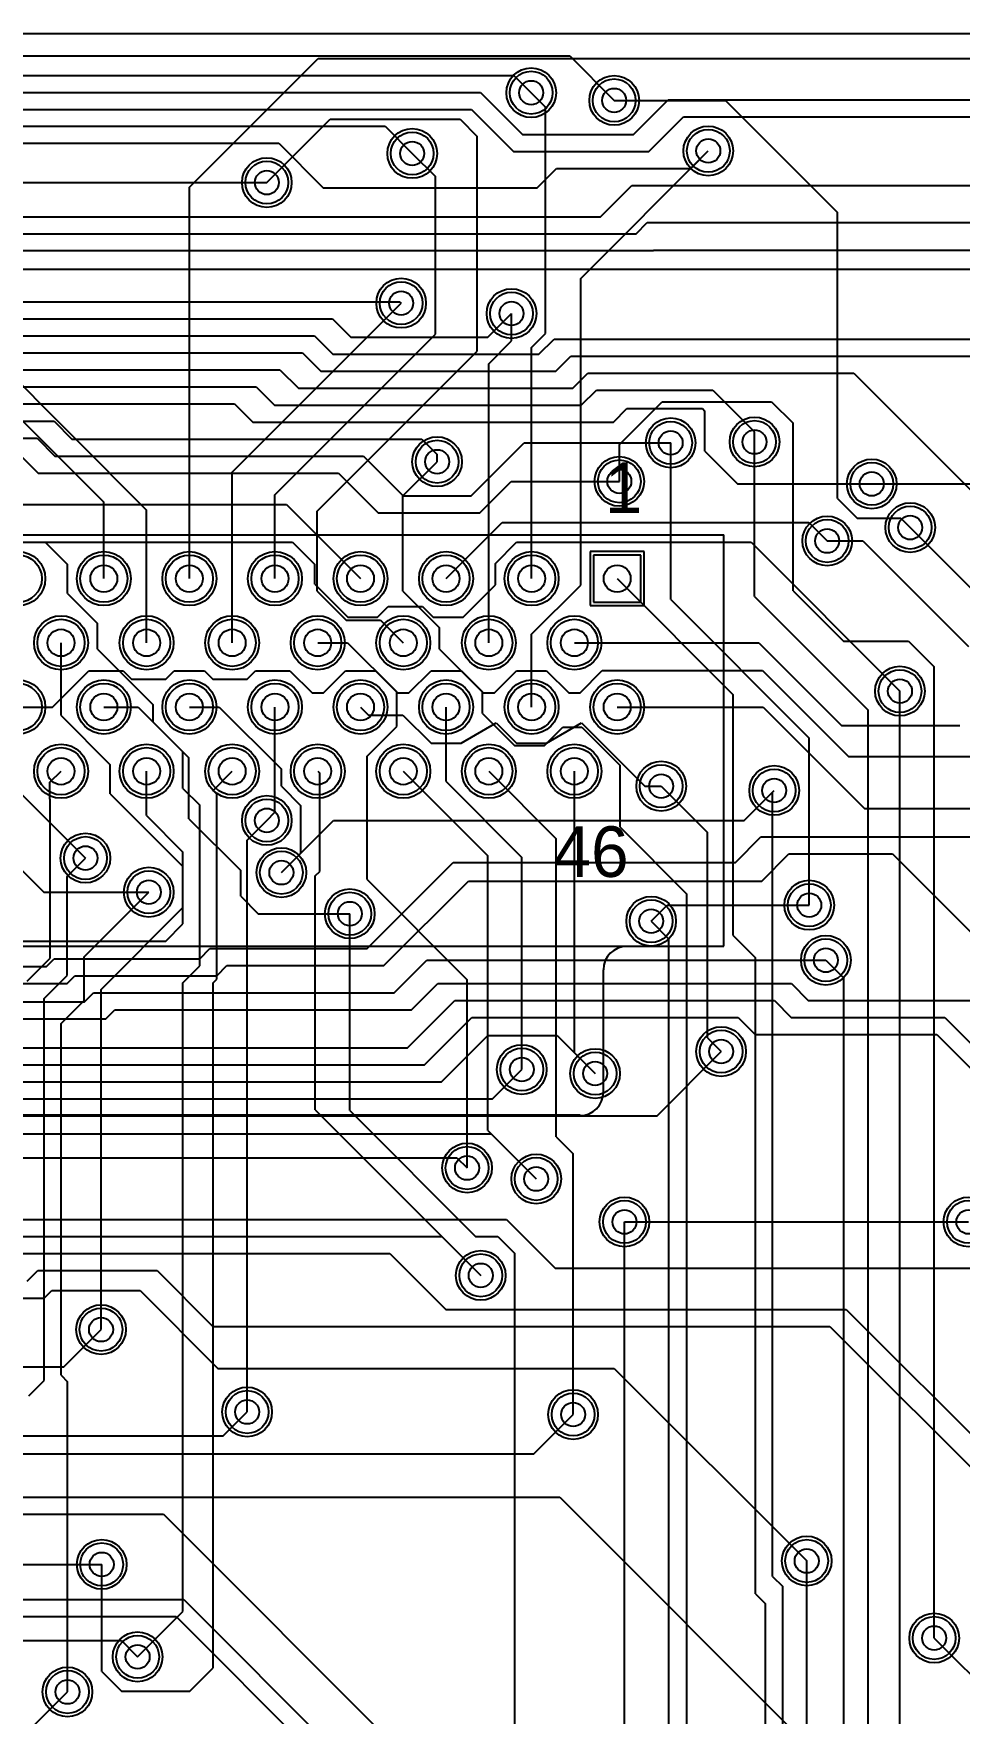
# Model space of a CAD drawing. Header units: millimetres. Extents: x 26 to 338, y 26 to 225.
# Drawn here: x 213.8 to 241.29, y 174.7 to 224.54 of the extents above; entities that cross this region are included whole.
import ezdxf

# ---------------------------------------------------------------- set-up
doc = ezdxf.new("R2010")
doc.units = ezdxf.units.MM
for name, color, linetype in [('BottomLayer', 5, 'Continuous'), ('BottomSolder', 6, 'Continuous'), ('MultiLayer', 9, 'Continuous'), ('PadHoleLayer', 156, 'Continuous'), ('TopLayer', 1, 'Continuous'), ('TopOverlay', 2, 'Continuous'), ('TopSolder', 216, 'Continuous'), ('ViaHoleLayer', 16, 'Continuous')]:
    doc.layers.add(name, color=color, linetype=linetype)

msp = doc.modelspace()

# ---------------------------------------------------------------- linework, layer by layer
at = {"layer": 'BottomLayer'}
for p, q in [((90.83, 223.876), (229.718, 223.876)), ((229.718, 223.876), (231.038, 222.555)), ((173.903, 223.297), (228.061, 223.297)), ((228.061, 223.297), (228.575, 222.783)), ((174.99, 222.793), (227.066, 222.793)), ((227.066, 222.793), (228.317, 221.543)), ((177.814, 222.289), (226.8, 222.289)), ((226.8, 222.289), (228.05, 221.039)), ((231.611, 221.543), (232.641, 222.572)), ((232.641, 222.572), (296.045, 222.572)), ((181.398, 221.785), (224.237, 221.785)), ((224.237, 221.785), (225.042, 220.98)), ((232.062, 221.039), (233.092, 222.068)), ((233.092, 222.068), (278.982, 222.068)), ((181.999, 221.281), (221.086, 221.281)), ((221.086, 221.281), (222.402, 219.964)), ((228.317, 221.543), (231.611, 221.543)), ((228.05, 221.039), (232.062, 221.039)), ((233.311, 220.535), (233.832, 221.056)), ((228.752, 219.964), (229.323, 220.535)), ((229.323, 220.535), (233.311, 220.535)), ((186.182, 220.116), (220.726, 220.116)), ((222.402, 219.964), (228.752, 219.964)), ((230.632, 219.104), (231.558, 220.031)), ((231.558, 220.031), (279.333, 220.031)), ((211.338, 219.104), (230.632, 219.104)), ((231.695, 218.6), (232.021, 218.927)), ((232.021, 218.927), (279.929, 218.927)), ((210.834, 218.6), (231.695, 218.6)), ((210.33, 218.096), (232.199, 218.096)), ((232.199, 218.096), (232.212, 218.11)), ((232.212, 218.11), (281.762, 218.11)), ((209.867, 217.552), (272.109, 217.552)), ((209.83, 216.58), (224.673, 216.58)), ((224.673, 216.58), (224.714, 216.54)), ((209.326, 216.076), (222.673, 216.076)), ((222.673, 216.076), (223.222, 215.528)), ((227.288, 215.528), (227.99, 216.23)), ((208.822, 215.572), (222.141, 215.572)), ((222.141, 215.572), (222.69, 215.024)), ((223.222, 215.528), (227.288, 215.528)), ((228.804, 215.024), (229.252, 215.472)), ((229.252, 215.472), (271.776, 215.472)), ((208.318, 215.068), (221.783, 215.068)), ((221.783, 215.068), (222.331, 214.52)), ((222.69, 215.024), (228.804, 215.024)), ((229.308, 214.52), (229.756, 214.968)), ((229.756, 214.968), (263.263, 214.968)), ((207.814, 214.564), (221.116, 214.564)), ((221.116, 214.564), (221.664, 214.016)), ((222.331, 214.52), (229.308, 214.52)), ((229.812, 214.016), (230.26, 214.464)), ((230.26, 214.464), (238.149, 214.464)), ((238.149, 214.464), (246.278, 206.334)), ((207.31, 214.06), (220.41, 214.06)), ((220.41, 214.06), (220.958, 213.512)), ((221.664, 214.016), (229.812, 214.016)), ((230.062, 213.512), (230.511, 213.96)), ((230.511, 213.96), (233.965, 213.96)), ((233.965, 213.96), (235.204, 212.721)), ((206.806, 213.556), (219.762, 213.556)), ((219.762, 213.556), (220.311, 213.008)), ((220.958, 213.512), (230.062, 213.512)), ((231.015, 213.008), (231.418, 213.411)), ((231.418, 213.411), (233.655, 213.411)), ((233.655, 213.411), (233.727, 213.339)), ((233.727, 212.145), (233.727, 213.339)), ((205.181, 213.033), (214.411, 213.033)), ((214.411, 213.033), (214.941, 212.504)), ((220.311, 213.008), (231.015, 213.008)), ((209.855, 212.529), (213.907, 212.529)), ((213.907, 212.529), (214.437, 211.999)), ((214.941, 212.504), (225.327, 212.504)), ((225.327, 212.504), (225.781, 212.05)), ((226.793, 210.824), (228.363, 212.395)), ((228.363, 212.395), (232.715, 212.395)), ((235.204, 212.42), (235.204, 212.721)), ((213.403, 212.025), (213.933, 211.495)), ((214.437, 211.999), (223.593, 211.999)), ((223.593, 211.999), (224.769, 210.824)), ((225.781, 211.836), (225.781, 212.05)), ((233.727, 212.145), (234.696, 211.176)), ((213.933, 211.495), (222.855, 211.495)), ((222.855, 211.495), (224.03, 210.32)), ((224.769, 210.824), (226.793, 210.824)), ((227.051, 210.32), (227.982, 211.252)), ((227.982, 211.252), (231.191, 211.252)), ((234.696, 211.176), (238.684, 211.176)), ((211.836, 210.566), (221.308, 210.566)), ((221.308, 210.566), (223.507, 208.367)), ((224.03, 210.32), (227.051, 210.32)), ((226.047, 208.367), (227.712, 210.033)), ((227.712, 210.033), (236.815, 210.033)), ((236.815, 210.033), (237.363, 209.484)), ((239.827, 209.88), (241.859, 207.848)), ((210.312, 209.448), (221.488, 209.448)), ((221.488, 209.448), (222.148, 208.788)), ((227.51, 208.813), (228.14, 209.444)), ((228.14, 209.444), (235.107, 209.444)), ((235.107, 209.444), (239.522, 205.029)), ((231.827, 209.067), (230.427, 209.067)), ((230.427, 209.067), (230.427, 207.667)), ((231.827, 207.667), (231.827, 209.067)), ((222.148, 208.202), (222.148, 208.788)), ((227.51, 208.178), (227.51, 208.813)), ((222.148, 208.202), (223.127, 207.224)), ((226.555, 207.224), (227.51, 208.178)), ((224.015, 207.224), (224.33, 207.539)), ((224.33, 207.539), (225.351, 207.539)), ((225.351, 207.539), (225.667, 207.224)), ((230.427, 207.667), (231.827, 207.667)), ((223.127, 207.224), (224.015, 207.224)), ((225.667, 207.224), (226.555, 207.224)), ((229.857, 206.462), (235.334, 206.462)), ((235.334, 206.462), (237.783, 204.013)), ((214.363, 204.557), (215.44, 205.634)), ((215.44, 205.634), (216.461, 205.634)), ((216.461, 205.634), (216.71, 205.385)), ((216.71, 205.385), (217.731, 205.385)), ((217.731, 205.385), (217.98, 205.634)), ((217.98, 205.634), (218.873, 205.634)), ((218.873, 205.634), (219.122, 205.385)), ((219.122, 205.385), (220.143, 205.385)), ((220.143, 205.385), (220.392, 205.634)), ((220.392, 205.634), (221.413, 205.634)), ((221.413, 205.634), (222.069, 204.978)), ((222.404, 204.978), (223.06, 205.634)), ((223.06, 205.634), (223.953, 205.634)), ((223.953, 205.634), (224.609, 204.978)), ((224.944, 204.978), (225.6, 205.634)), ((225.6, 205.634), (226.493, 205.634)), ((226.493, 205.634), (227.149, 204.978)), ((227.484, 204.978), (228.14, 205.634)), ((228.14, 205.634), (229.033, 205.634)), ((229.033, 205.634), (229.689, 204.978)), ((230.024, 204.978), (230.685, 205.638)), ((230.685, 205.638), (235.445, 205.638)), ((235.445, 205.638), (237.993, 203.09)), ((222.069, 204.978), (222.404, 204.978)), ((224.609, 204.978), (224.944, 204.978)), ((227.149, 204.978), (227.484, 204.978)), ((229.689, 204.978), (230.024, 204.978)), ((213.347, 204.557), (214.363, 204.557)), ((215.887, 204.557), (216.903, 204.557)), ((216.903, 204.557), (218.415, 203.046)), ((220.967, 201.434), (220.967, 204.557)), ((223.507, 204.557), (223.746, 204.318)), ((231.127, 204.557), (235.465, 204.557)), ((235.465, 204.557), (238.473, 201.549)), ((223.746, 204.318), (224.763, 204.318)), ((224.763, 204.318), (225.6, 203.48)), ((226.493, 203.48), (227.531, 204.089)), ((227.531, 204.089), (228.14, 203.48)), ((229.033, 203.48), (230.071, 204.089)), ((230.071, 204.089), (231.951, 202.209)), ((237.783, 204.013), (241.3, 204.013)), ((225.6, 203.48), (226.493, 203.48)), ((228.14, 203.48), (229.033, 203.48)), ((218.415, 201.244), (218.415, 203.046)), ((237.993, 203.09), (272.093, 203.09)), ((217.157, 201.334), (217.157, 202.652)), ((213.154, 202.263), (215.341, 200.076)), ((231.951, 202.209), (232.435, 202.209)), ((234.899, 201.193), (235.788, 202.082)), ((220.726, 201.193), (220.967, 201.434)), ((238.473, 201.549), (251.308, 201.549)), ((217.157, 201.334), (218.237, 200.254)), ((218.415, 201.244), (219.953, 199.705)), ((221.158, 199.644), (222.707, 201.193)), ((222.707, 201.193), (234.899, 201.193)), ((234.638, 199.949), (235.392, 200.703)), ((235.392, 200.703), (246.693, 200.703)), ((218.237, 198.12), (218.237, 200.254)), ((223.7, 197.388), (226.261, 199.949)), ((226.261, 199.949), (234.638, 199.949)), ((235.419, 199.394), (236.224, 200.199)), ((236.224, 200.199), (239.297, 200.199)), ((239.297, 200.199), (245.262, 194.234)), ((213.476, 199.698), (214.11, 199.064)), ((219.953, 198.943), (219.953, 199.705)), ((224.204, 196.884), (226.714, 199.394)), ((226.714, 199.394), (235.419, 199.394)), ((214.11, 199.064), (217.221, 199.064)), ((219.953, 198.943), (220.472, 198.425)), ((220.472, 198.425), (223.19, 198.425)), ((232.136, 198.202), (232.613, 198.679)), ((232.613, 198.679), (236.83, 198.679)), ((217.729, 197.612), (218.237, 198.12)), ((213.487, 197.612), (217.729, 197.612)), ((218.737, 197.087), (219.038, 197.388)), ((219.038, 197.388), (223.7, 197.388)), ((206.324, 196.858), (214.185, 196.858)), ((214.185, 196.858), (214.413, 197.087)), ((214.413, 197.087), (218.737, 197.087)), ((219.241, 196.582), (219.542, 196.884)), ((219.542, 196.884), (224.204, 196.884)), ((224.511, 196.078), (225.476, 197.044)), ((225.476, 197.044), (237.322, 197.044)), ((214.796, 196.354), (215.025, 196.582)), ((215.025, 196.582), (219.241, 196.582)), ((225.019, 195.574), (225.8, 196.356)), ((225.8, 196.356), (236.298, 196.356)), ((236.298, 196.356), (236.8, 195.854)), ((201.681, 196.354), (214.796, 196.354)), ((215.313, 195.807), (215.584, 196.078)), ((215.584, 196.078), (224.511, 196.078)), ((201.22, 195.807), (215.313, 195.807)), ((215.943, 195.303), (216.214, 195.574)), ((216.214, 195.574), (225.019, 195.574)), ((224.901, 194.448), (226.304, 195.851)), ((226.304, 195.851), (235.794, 195.851)), ((235.794, 195.851), (236.296, 195.35)), ((236.8, 195.854), (241.661, 195.854)), ((200.716, 195.303), (215.943, 195.303)), ((225.405, 193.944), (226.808, 195.347)), ((226.808, 195.347), (234.72, 195.347)), ((234.72, 195.347), (235.221, 194.846)), ((236.296, 195.35), (240.856, 195.35)), ((240.856, 195.35), (247.61, 188.595)), ((200.563, 194.448), (224.901, 194.448)), ((225.909, 193.44), (227.283, 194.814)), ((227.283, 194.814), (229.341, 194.814)), ((229.341, 194.814), (230.471, 193.684)), ((235.221, 194.846), (240.612, 194.846)), ((240.612, 194.846), (284.709, 150.749)), ((199.961, 193.944), (225.405, 193.944)), ((232.31, 192.432), (234.213, 194.335)), ((199.56, 193.44), (225.909, 193.44)), ((227.429, 192.936), (228.295, 193.802)), ((199.056, 192.936), (227.429, 192.936)), ((198.437, 192.432), (232.31, 192.432)), ((198.083, 191.893), (227.387, 191.893)), ((227.387, 191.893), (228.724, 190.556)), ((197.782, 191.186), (226.365, 191.186)), ((226.365, 191.186), (226.67, 190.881)), ((212.098, 189.352), (227.843, 189.352)), ((227.843, 189.352), (229.286, 187.909)), ((231.343, 189.281), (241.554, 189.281)), ((212.602, 188.848), (225.923, 188.848)), ((225.923, 188.848), (227.076, 187.696)), ((213.172, 188.344), (224.38, 188.344)), ((224.38, 188.344), (226.041, 186.684)), ((229.286, 187.909), (245.948, 187.909)), ((213.61, 187.52), (213.93, 187.84)), ((213.93, 187.84), (217.467, 187.84)), ((217.467, 187.84), (219.127, 186.18)), ((210.997, 187.016), (214.114, 187.016)), ((214.114, 187.016), (214.343, 187.245)), ((214.343, 187.245), (216.963, 187.245)), ((216.963, 187.245), (219.27, 184.937)), ((226.041, 186.684), (237.928, 186.684)), ((237.928, 186.684), (243.281, 181.331)), ((214.702, 184.984), (215.804, 186.086)), ((219.127, 186.18), (237.442, 186.18)), ((237.442, 186.18), (268.759, 154.863)), ((211.434, 184.984), (214.702, 184.984)), ((219.27, 184.937), (231.038, 184.937)), ((231.038, 184.937), (236.753, 179.222)), ((219.431, 182.931), (220.142, 183.642)), ((228.656, 182.403), (229.819, 183.566)), ((165.735, 182.931), (219.431, 182.931)), ((178.521, 182.403), (228.656, 182.403)), ((212.845, 181.116), (229.425, 181.116)), ((229.425, 181.116), (275.107, 135.433)), ((213.349, 180.611), (217.661, 180.611)), ((217.661, 180.611), (273.355, 124.917)), ((209.804, 179.121), (215.824, 179.121)), ((189.205, 178.079), (218.262, 178.079)), ((218.262, 178.079), (237.058, 159.283)), ((186.283, 177.572), (218.031, 177.572)), ((218.031, 177.572), (236.042, 159.561)), ((240.538, 176.936), (264.236, 153.238)), ((196.723, 176.86), (216.408, 176.86)), ((216.408, 176.86), (216.891, 176.378)), ((213.462, 173.99), (214.808, 175.336))]:
    msp.add_line(p, q, dxfattribs=at)
for centre, radius in [((228.575, 222.783), 0.635), ((231.038, 222.555), 0.635), ((225.042, 220.98), 0.635), ((233.832, 221.056), 0.635), ((220.726, 220.116), 0.635), ((224.714, 216.54), 0.635), ((227.99, 216.23), 0.635), ((232.715, 212.395), 0.635), ((235.204, 212.42), 0.635), ((225.781, 211.836), 0.635), ((231.191, 211.252), 0.635), ((238.684, 211.176), 0.635), ((239.827, 209.88), 0.635), ((237.363, 209.484), 0.635), ((213.347, 208.367), 0.7), ((215.887, 208.367), 0.7), ((218.427, 208.367), 0.7), ((220.967, 208.367), 0.7), ((223.507, 208.367), 0.7), ((226.047, 208.367), 0.7), ((228.587, 208.367), 0.7), ((214.617, 206.462), 0.7), ((217.157, 206.462), 0.7), ((219.697, 206.462), 0.7), ((222.237, 206.462), 0.7), ((224.777, 206.462), 0.7), ((227.317, 206.462), 0.7), ((229.857, 206.462), 0.7), ((239.522, 205.029), 0.635), ((213.347, 204.557), 0.7), ((215.887, 204.557), 0.7), ((218.427, 204.557), 0.7), ((220.967, 204.557), 0.7), ((223.507, 204.557), 0.7), ((226.047, 204.557), 0.7), ((228.587, 204.557), 0.7), ((231.127, 204.557), 0.7), ((214.617, 202.652), 0.7), ((217.157, 202.652), 0.7), ((219.697, 202.652), 0.7), ((222.237, 202.652), 0.7), ((224.777, 202.652), 0.7), ((227.317, 202.652), 0.7), ((229.857, 202.652), 0.7), ((232.435, 202.209), 0.635), ((235.788, 202.082), 0.635), ((220.726, 201.193), 0.635), ((215.341, 200.076), 0.635), ((221.158, 199.644), 0.635), ((217.221, 199.064), 0.635), ((223.19, 198.425), 0.635), ((236.83, 198.679), 0.635), ((232.136, 198.202), 0.635), ((237.322, 197.044), 0.635), ((234.213, 194.335), 0.635), ((228.295, 193.802), 0.635), ((230.471, 193.684), 0.635), ((226.67, 190.881), 0.635), ((228.724, 190.556), 0.635), ((231.343, 189.281), 0.635), ((241.554, 189.281), 0.635), ((227.076, 187.696), 0.635), ((215.804, 186.086), 0.635), ((220.142, 183.642), 0.635), ((229.819, 183.566), 0.635), ((215.824, 179.121), 0.635), ((236.753, 179.222), 0.635), ((240.538, 176.936), 0.635), ((216.891, 176.378), 0.635), ((214.808, 175.336), 0.635)]:
    msp.add_circle(centre, radius, dxfattribs=at)
at = {"layer": 'BottomSolder'}
for p, q in [((231.928, 209.169), (230.325, 209.169)), ((230.325, 209.169), (230.325, 207.565)), ((231.928, 207.565), (231.928, 209.169)), ((230.325, 207.565), (231.928, 207.565))]:
    msp.add_line(p, q, dxfattribs=at)
for centre, radius in [((228.575, 222.783), 0.737), ((231.038, 222.555), 0.737), ((233.832, 221.056), 0.737), ((225.042, 220.98), 0.737), ((220.726, 220.116), 0.737), ((224.714, 216.54), 0.737), ((227.99, 216.23), 0.737), ((232.715, 212.395), 0.737), ((235.204, 212.42), 0.737), ((225.781, 211.836), 0.737), ((231.191, 211.252), 0.737), ((238.684, 211.176), 0.737), ((239.827, 209.88), 0.737), ((237.363, 209.484), 0.737), ((213.347, 208.367), 0.802), ((215.887, 208.367), 0.802), ((218.427, 208.367), 0.802), ((220.967, 208.367), 0.802), ((223.507, 208.367), 0.802), ((226.047, 208.367), 0.802), ((228.587, 208.367), 0.802), ((214.617, 206.462), 0.802), ((217.157, 206.462), 0.802), ((219.697, 206.462), 0.802), ((222.237, 206.462), 0.802), ((224.777, 206.462), 0.802), ((227.317, 206.462), 0.802), ((229.857, 206.462), 0.802), ((213.347, 204.557), 0.802), ((215.887, 204.557), 0.802), ((218.427, 204.557), 0.802), ((220.967, 204.557), 0.802), ((223.507, 204.557), 0.802), ((226.047, 204.557), 0.802), ((228.587, 204.557), 0.802), ((231.127, 204.557), 0.802), ((239.522, 205.029), 0.737), ((214.617, 202.652), 0.802), ((217.157, 202.652), 0.802), ((219.697, 202.652), 0.802), ((222.237, 202.652), 0.802), ((224.777, 202.652), 0.802), ((227.317, 202.652), 0.802), ((229.857, 202.652), 0.802), ((232.435, 202.209), 0.737), ((235.788, 202.082), 0.737), ((220.726, 201.193), 0.737), ((215.341, 200.076), 0.737), ((221.158, 199.644), 0.737), ((217.221, 199.064), 0.737), ((236.83, 198.679), 0.737), ((223.19, 198.425), 0.737), ((232.136, 198.202), 0.737), ((237.322, 197.044), 0.737), ((234.213, 194.335), 0.737), ((228.295, 193.802), 0.737), ((230.471, 193.684), 0.737), ((226.67, 190.881), 0.737), ((228.724, 190.556), 0.737), ((231.343, 189.281), 0.737), ((241.554, 189.281), 0.737), ((227.076, 187.696), 0.737), ((215.804, 186.086), 0.737), ((220.142, 183.642), 0.737), ((229.819, 183.566), 0.737), ((236.753, 179.222), 0.737), ((215.824, 179.121), 0.737), ((240.538, 176.936), 0.737), ((216.891, 176.378), 0.737), ((214.808, 175.336), 0.737)]:
    msp.add_circle(centre, radius, dxfattribs=at)
at = {"layer": 'MultiLayer'}
for p, q in [((231.827, 209.067), (230.427, 209.067)), ((230.427, 209.067), (230.427, 207.667)), ((231.827, 207.667), (231.827, 209.067)), ((230.427, 207.667), (231.827, 207.667))]:
    msp.add_line(p, q, dxfattribs=at)
for centre, radius in [((228.575, 222.783), 0.635), ((231.038, 222.555), 0.635), ((225.042, 220.98), 0.635), ((233.832, 221.056), 0.635), ((220.726, 220.116), 0.635), ((224.714, 216.54), 0.635), ((227.99, 216.23), 0.635), ((232.715, 212.395), 0.635), ((235.204, 212.42), 0.635), ((225.781, 211.836), 0.635), ((231.191, 211.252), 0.635), ((238.684, 211.176), 0.635), ((239.827, 209.88), 0.635), ((237.363, 209.484), 0.635), ((213.347, 208.367), 0.7), ((215.887, 208.367), 0.7), ((218.427, 208.367), 0.7), ((220.967, 208.367), 0.7), ((223.507, 208.367), 0.7), ((226.047, 208.367), 0.7), ((228.587, 208.367), 0.7), ((214.617, 206.462), 0.7), ((217.157, 206.462), 0.7), ((219.697, 206.462), 0.7), ((222.237, 206.462), 0.7), ((224.777, 206.462), 0.7), ((227.317, 206.462), 0.7), ((229.857, 206.462), 0.7), ((239.522, 205.029), 0.635), ((213.347, 204.557), 0.7), ((215.887, 204.557), 0.7), ((218.427, 204.557), 0.7), ((220.967, 204.557), 0.7), ((223.507, 204.557), 0.7), ((226.047, 204.557), 0.7), ((228.587, 204.557), 0.7), ((231.127, 204.557), 0.7), ((214.617, 202.652), 0.7), ((217.157, 202.652), 0.7), ((219.697, 202.652), 0.7), ((222.237, 202.652), 0.7), ((224.777, 202.652), 0.7), ((227.317, 202.652), 0.7), ((229.857, 202.652), 0.7), ((232.435, 202.209), 0.635), ((235.788, 202.082), 0.635), ((220.726, 201.193), 0.635), ((215.341, 200.076), 0.635), ((221.158, 199.644), 0.635), ((217.221, 199.064), 0.635), ((223.19, 198.425), 0.635), ((236.83, 198.679), 0.635), ((232.136, 198.202), 0.635), ((237.322, 197.044), 0.635), ((234.213, 194.335), 0.635), ((228.295, 193.802), 0.635), ((230.471, 193.684), 0.635), ((226.67, 190.881), 0.635), ((228.724, 190.556), 0.635), ((231.343, 189.281), 0.635), ((241.554, 189.281), 0.635), ((227.076, 187.696), 0.635), ((215.804, 186.086), 0.635), ((220.142, 183.642), 0.635), ((229.819, 183.566), 0.635), ((215.824, 179.121), 0.635), ((236.753, 179.222), 0.635), ((240.538, 176.936), 0.635), ((216.891, 176.378), 0.635), ((214.808, 175.336), 0.635)]:
    msp.add_circle(centre, radius, dxfattribs=at)
at = {"layer": 'PadHoleLayer'}
for centre in [(215.887, 208.367), (218.427, 208.367), (220.967, 208.367), (223.507, 208.367), (226.047, 208.367), (228.587, 208.367), (231.127, 208.367), (214.617, 206.462), (217.157, 206.462), (219.697, 206.462), (222.237, 206.462), (224.777, 206.462), (227.317, 206.462), (229.857, 206.462), (215.887, 204.557), (218.427, 204.557), (220.967, 204.557), (223.507, 204.557), (226.047, 204.557), (228.587, 204.557), (231.127, 204.557), (214.617, 202.652), (217.157, 202.652), (219.697, 202.652), (222.237, 202.652), (224.777, 202.652), (227.317, 202.652), (229.857, 202.652)]:
    msp.add_circle(centre, 0.4, dxfattribs=at)
at = {"layer": 'TopLayer'}
for p, q in [((25.654, 224.536), (338.328, 224.536)), ((218.427, 219.976), (222.25, 223.799)), ((222.25, 223.799), (277.012, 223.799)), ((203.81, 223.749), (217.157, 210.402)), ((203.276, 223.241), (215.887, 210.63)), ((228.575, 222.783), (229.002, 222.356)), ((229.002, 215.636), (229.002, 222.356)), ((231.038, 222.555), (234.34, 222.555)), ((234.34, 222.555), (237.668, 219.227)), ((220.726, 220.116), (222.606, 221.996)), ((222.606, 221.996), (226.466, 221.996)), ((226.466, 221.996), (226.974, 221.488)), ((226.974, 215.113), (226.974, 221.488)), ((225.042, 220.98), (225.73, 220.292)), ((230.048, 217.272), (233.832, 221.056)), ((225.73, 215.617), (225.73, 220.292)), ((218.427, 208.367), (218.427, 219.976)), ((237.668, 210.748), (237.668, 219.227)), ((230.048, 208.176), (230.048, 217.272)), ((219.697, 211.523), (224.714, 216.54)), ((227.99, 215.416), (227.99, 216.23)), ((220.967, 210.853), (225.73, 215.617)), ((227.317, 214.742), (227.99, 215.416)), ((228.587, 215.22), (229.002, 215.636)), ((222.225, 210.363), (226.974, 215.113)), ((228.587, 208.367), (228.587, 215.22)), ((227.317, 206.462), (227.317, 214.742)), ((231.191, 212.344), (232.461, 213.614)), ((232.461, 213.614), (235.712, 213.614)), ((235.712, 213.614), (236.351, 212.975)), ((236.351, 208.005), (236.351, 212.975)), ((231.191, 211.252), (231.191, 212.344)), ((232.715, 207.747), (232.715, 212.395)), ((235.204, 207.831), (235.204, 212.42)), ((224.765, 210.82), (225.781, 211.836)), ((219.697, 206.462), (219.697, 211.523)), ((220.967, 208.367), (220.967, 210.853)), ((224.765, 207.997), (224.765, 210.82)), ((238.684, 211.176), (244.678, 211.176)), ((215.887, 208.367), (215.887, 210.63)), ((217.157, 206.462), (217.157, 210.402)), ((222.225, 207.997), (222.225, 210.363)), ((237.668, 210.748), (238.252, 210.164)), ((238.252, 210.164), (239.543, 210.164)), ((239.543, 210.164), (239.827, 209.88)), ((212.737, 209.448), (214.147, 209.448)), ((214.147, 209.448), (214.808, 208.788)), ((237.363, 209.484), (238.419, 209.484)), ((238.419, 209.484), (241.554, 206.35)), ((231.827, 209.067), (230.427, 209.067)), ((230.427, 209.067), (230.427, 207.667)), ((231.827, 207.667), (231.827, 209.067)), ((214.808, 207.923), (214.808, 208.788)), ((231.127, 208.367), (234.573, 204.921)), ((214.808, 207.923), (215.697, 207.034)), ((222.225, 207.997), (223.085, 207.137)), ((224.765, 207.997), (225.854, 206.908)), ((228.587, 206.715), (230.048, 208.176)), ((235.204, 207.831), (238.574, 204.46)), ((236.351, 208.005), (237.848, 206.508)), ((230.427, 207.667), (231.827, 207.667)), ((232.715, 207.747), (236.83, 203.632)), ((215.697, 206.27), (215.697, 207.034)), ((223.085, 207.137), (224.102, 207.137)), ((224.102, 207.137), (224.777, 206.462)), ((225.854, 206.273), (225.854, 206.908)), ((214.617, 204.304), (214.617, 206.462)), ((222.237, 206.462), (223.125, 206.462)), ((223.125, 206.462), (224.584, 205.003)), ((228.587, 204.557), (228.587, 206.715)), ((237.848, 206.508), (239.776, 206.508)), ((239.776, 206.508), (240.538, 205.746)), ((215.697, 206.27), (217.35, 204.617)), ((225.854, 206.273), (227.124, 205.003)), ((240.538, 176.936), (240.538, 205.746)), ((224.584, 203.982), (224.584, 205.003)), ((227.124, 204.368), (227.124, 205.003)), ((234.573, 197.776), (234.573, 204.921)), ((239.522, 158.775), (239.522, 205.029)), ((217.35, 204.111), (217.35, 204.617)), ((218.427, 204.557), (219.315, 204.557)), ((219.315, 204.557), (221.16, 202.712)), ((226.047, 202.343), (226.047, 204.557)), ((227.124, 204.368), (228.078, 203.414)), ((238.574, 155.237), (238.574, 204.46)), ((214.617, 204.304), (216.078, 202.843)), ((217.35, 204.111), (218.237, 203.224)), ((223.7, 203.098), (224.584, 203.982)), ((228.966, 203.414), (229.515, 203.962)), ((229.515, 203.962), (230.073, 203.962)), ((230.073, 203.962), (231.214, 202.821)), ((228.078, 203.414), (228.966, 203.414)), ((236.83, 198.679), (236.83, 203.632)), ((216.078, 201.981), (216.078, 202.843)), ((218.237, 202.143), (218.237, 203.224)), ((223.7, 199.437), (223.7, 203.098)), ((214.288, 202.323), (214.617, 202.652)), ((219.13, 202.085), (219.697, 202.652)), ((221.16, 202.206), (221.16, 202.712)), ((222.237, 202.652), (222.295, 202.594)), ((222.295, 199.677), (222.295, 202.594)), ((224.777, 202.652), (227.283, 200.145)), ((226.047, 202.343), (228.295, 200.095)), ((227.317, 202.652), (229.319, 200.649)), ((229.857, 194.298), (229.857, 202.652)), ((231.214, 200.988), (231.214, 202.821)), ((214.288, 201.819), (214.288, 202.323)), ((216.078, 201.981), (218.233, 199.826)), ((218.237, 202.143), (218.737, 201.643)), ((219.13, 202.085), (219.241, 201.974)), ((219.241, 196.483), (219.241, 201.974)), ((221.16, 202.206), (221.738, 201.627)), ((232.435, 202.209), (233.807, 200.838)), ((235.739, 202.033), (235.788, 202.082)), ((235.739, 178.765), (235.739, 202.033)), ((214.288, 201.819), (214.292, 201.815)), ((214.288, 201.819), (214.288, 201.819)), ((214.292, 197.104), (214.292, 201.815)), ((218.737, 196.876), (218.737, 201.643)), ((221.738, 200.224), (221.738, 201.627)), ((220.142, 200.609), (220.726, 201.193)), ((231.214, 200.988), (233.197, 199.005)), ((220.142, 183.642), (220.142, 200.609)), ((229.319, 191.803), (229.319, 200.649)), ((233.807, 194.742), (233.807, 200.838)), ((214.796, 199.531), (215.341, 200.076)), ((221.158, 199.644), (221.738, 200.224)), ((227.283, 191.996), (227.283, 200.145)), ((228.295, 193.802), (228.295, 200.095)), ((214.796, 196.592), (214.796, 199.531)), ((218.233, 198.607), (218.233, 199.826)), ((222.166, 199.549), (222.295, 199.677)), ((222.166, 192.606), (222.166, 199.549)), ((223.7, 199.437), (226.67, 196.467)), ((215.3, 197.143), (217.221, 199.064)), ((233.197, 159.436), (233.197, 199.005)), ((215.804, 196.178), (218.233, 198.607)), ((223.19, 192.583), (223.19, 198.425)), ((232.136, 198.202), (232.664, 197.674)), ((232.664, 155.178), (232.664, 197.674)), ((234.573, 197.776), (235.235, 197.115)), ((213.61, 196.422), (214.292, 197.104)), ((215.3, 195.85), (215.3, 197.143)), ((218.237, 196.376), (218.737, 196.876)), ((235.235, 178.249), (235.235, 197.115)), ((237.322, 197.044), (237.856, 196.509)), ((214.114, 195.91), (214.796, 196.592)), ((218.237, 177.724), (218.237, 196.376)), ((219.13, 196.372), (219.241, 196.483)), ((219.13, 176.051), (219.13, 196.372)), ((226.67, 190.881), (226.67, 196.467)), ((237.856, 154.456), (237.856, 196.509)), ((214.114, 184.574), (214.114, 195.91)), ((215.804, 186.086), (215.804, 196.178)), ((214.618, 195.168), (215.3, 195.85)), ((214.618, 184.73), (214.618, 195.168)), ((233.807, 194.742), (234.213, 194.335)), ((229.857, 194.298), (230.471, 193.684)), ((222.166, 192.606), (227.076, 187.696)), ((223.19, 192.583), (226.924, 188.849)), ((227.283, 191.996), (228.724, 190.556)), ((229.319, 191.803), (229.819, 191.303)), ((229.819, 183.566), (229.819, 191.303)), ((231.343, 173.558), (231.343, 189.281)), ((226.924, 188.849), (227.584, 188.849)), ((227.584, 188.849), (228.092, 188.341)), ((228.092, 171.831), (228.092, 188.341)), ((213.665, 184.125), (214.114, 184.574)), ((214.618, 184.73), (214.808, 184.541)), ((214.808, 175.336), (214.808, 184.541)), ((215.824, 175.946), (215.824, 179.121)), ((236.753, 154.043), (236.753, 179.222)), ((235.739, 178.765), (236.042, 178.462)), ((236.042, 140.487), (236.042, 178.462)), ((235.235, 178.249), (235.534, 177.949)), ((235.534, 151.146), (235.534, 177.949)), ((216.891, 176.378), (218.237, 177.724)), ((215.824, 175.946), (216.408, 175.362)), ((218.44, 175.362), (219.13, 176.051)), ((216.408, 175.362), (218.44, 175.362))]:
    msp.add_line(p, q, dxfattribs=at)
for centre, radius in [((228.575, 222.783), 0.635), ((231.038, 222.555), 0.635), ((225.042, 220.98), 0.635), ((233.832, 221.056), 0.635), ((220.726, 220.116), 0.635), ((224.714, 216.54), 0.635), ((227.99, 216.23), 0.635), ((232.715, 212.395), 0.635), ((235.204, 212.42), 0.635), ((225.781, 211.836), 0.635), ((231.191, 211.252), 0.635), ((238.684, 211.176), 0.635), ((239.827, 209.88), 0.635), ((237.363, 209.484), 0.635), ((213.347, 208.367), 0.7), ((215.887, 208.367), 0.7), ((218.427, 208.367), 0.7), ((220.967, 208.367), 0.7), ((223.507, 208.367), 0.7), ((226.047, 208.367), 0.7), ((228.587, 208.367), 0.7), ((214.617, 206.462), 0.7), ((217.157, 206.462), 0.7), ((219.697, 206.462), 0.7), ((222.237, 206.462), 0.7), ((224.777, 206.462), 0.7), ((227.317, 206.462), 0.7), ((229.857, 206.462), 0.7), ((239.522, 205.029), 0.635), ((213.347, 204.557), 0.7), ((215.887, 204.557), 0.7), ((218.427, 204.557), 0.7), ((220.967, 204.557), 0.7), ((223.507, 204.557), 0.7), ((226.047, 204.557), 0.7), ((228.587, 204.557), 0.7), ((231.127, 204.557), 0.7), ((214.617, 202.652), 0.7), ((217.157, 202.652), 0.7), ((219.697, 202.652), 0.7), ((222.237, 202.652), 0.7), ((224.777, 202.652), 0.7), ((227.317, 202.652), 0.7), ((229.857, 202.652), 0.7), ((232.435, 202.209), 0.635), ((235.788, 202.082), 0.635), ((220.726, 201.193), 0.635), ((215.341, 200.076), 0.635), ((221.158, 199.644), 0.635), ((217.221, 199.064), 0.635), ((223.19, 198.425), 0.635), ((236.83, 198.679), 0.635), ((232.136, 198.202), 0.635), ((237.322, 197.044), 0.635), ((234.213, 194.335), 0.635), ((228.295, 193.802), 0.635), ((230.471, 193.684), 0.635), ((226.67, 190.881), 0.635), ((228.724, 190.556), 0.635), ((231.343, 189.281), 0.635), ((241.554, 189.281), 0.635), ((227.076, 187.696), 0.635), ((215.804, 186.086), 0.635), ((220.142, 183.642), 0.635), ((229.819, 183.566), 0.635), ((215.824, 179.121), 0.635), ((236.753, 179.222), 0.635), ((240.538, 176.936), 0.635), ((216.891, 176.378), 0.635), ((214.808, 175.336), 0.635)]:
    msp.add_circle(centre, radius, dxfattribs=at)
at = {"layer": 'TopOverlay'}
for p, q in [((163.29, 209.662), (234.29, 209.662)), ((234.29, 197.462), (234.29, 209.662)), ((163.29, 197.462), (234.29, 197.462)), ((230.72, 193.132), (230.72, 196.762)), ((167.555, 192.462), (230.025, 192.462))]:
    msp.add_line(p, q, dxfattribs=at)
for centre, start, end in [((231.415, 196.762), 90, 180), ((230.025, 193.132), 270, 0)]:
    msp.add_arc(centre, 0.695, start, end, dxfattribs=at)
at = {"layer": 'TopSolder'}
for p, q in [((231.928, 209.169), (230.325, 209.169)), ((230.325, 209.169), (230.325, 207.565)), ((231.928, 207.565), (231.928, 209.169)), ((230.325, 207.565), (231.928, 207.565))]:
    msp.add_line(p, q, dxfattribs=at)
for centre, radius in [((228.575, 222.783), 0.737), ((231.038, 222.555), 0.737), ((233.832, 221.056), 0.737), ((225.042, 220.98), 0.737), ((220.726, 220.116), 0.737), ((224.714, 216.54), 0.737), ((227.99, 216.23), 0.737), ((232.715, 212.395), 0.737), ((235.204, 212.42), 0.737), ((225.781, 211.836), 0.737), ((231.191, 211.252), 0.737), ((238.684, 211.176), 0.737), ((239.827, 209.88), 0.737), ((237.363, 209.484), 0.737), ((213.347, 208.367), 0.802), ((215.887, 208.367), 0.802), ((218.427, 208.367), 0.802), ((220.967, 208.367), 0.802), ((223.507, 208.367), 0.802), ((226.047, 208.367), 0.802), ((228.587, 208.367), 0.802), ((214.617, 206.462), 0.802), ((217.157, 206.462), 0.802), ((219.697, 206.462), 0.802), ((222.237, 206.462), 0.802), ((224.777, 206.462), 0.802), ((227.317, 206.462), 0.802), ((229.857, 206.462), 0.802), ((213.347, 204.557), 0.802), ((215.887, 204.557), 0.802), ((218.427, 204.557), 0.802), ((220.967, 204.557), 0.802), ((223.507, 204.557), 0.802), ((226.047, 204.557), 0.802), ((228.587, 204.557), 0.802), ((231.127, 204.557), 0.802), ((239.522, 205.029), 0.737), ((214.617, 202.652), 0.802), ((217.157, 202.652), 0.802), ((219.697, 202.652), 0.802), ((222.237, 202.652), 0.802), ((224.777, 202.652), 0.802), ((227.317, 202.652), 0.802), ((229.857, 202.652), 0.802), ((232.435, 202.209), 0.737), ((235.788, 202.082), 0.737), ((220.726, 201.193), 0.737), ((215.341, 200.076), 0.737), ((221.158, 199.644), 0.737), ((217.221, 199.064), 0.737), ((236.83, 198.679), 0.737), ((223.19, 198.425), 0.737), ((232.136, 198.202), 0.737), ((237.322, 197.044), 0.737), ((234.213, 194.335), 0.737), ((228.295, 193.802), 0.737), ((230.471, 193.684), 0.737), ((226.67, 190.881), 0.737), ((228.724, 190.556), 0.737), ((231.343, 189.281), 0.737), ((241.554, 189.281), 0.737), ((227.076, 187.696), 0.737), ((215.804, 186.086), 0.737), ((220.142, 183.642), 0.737), ((229.819, 183.566), 0.737), ((236.753, 179.222), 0.737), ((215.824, 179.121), 0.737), ((240.538, 176.936), 0.737), ((216.891, 176.378), 0.737), ((214.808, 175.336), 0.737)]:
    msp.add_circle(centre, radius, dxfattribs=at)
at = {"layer": 'ViaHoleLayer'}
for centre in [(228.575, 222.783), (231.038, 222.555), (225.042, 220.98), (233.832, 221.056), (220.726, 220.116), (224.714, 216.54), (227.99, 216.23), (232.715, 212.395), (235.204, 212.42), (225.781, 211.836), (231.191, 211.252), (238.684, 211.176), (237.363, 209.484), (239.827, 209.88), (239.522, 205.029), (232.435, 202.209), (235.788, 202.082), (220.726, 201.193), (215.341, 200.076), (221.158, 199.644), (217.221, 199.064), (236.83, 198.679), (223.19, 198.425), (232.136, 198.202), (237.322, 197.044), (234.213, 194.335), (228.295, 193.802), (230.471, 193.684), (226.67, 190.881), (228.724, 190.556), (231.343, 189.281), (241.554, 189.281), (227.076, 187.696), (215.804, 186.086), (220.142, 183.642), (229.819, 183.566), (215.824, 179.121), (236.753, 179.222), (240.538, 176.936), (216.891, 176.378), (214.808, 175.336)]:
    msp.add_circle(centre, 0.356, dxfattribs=at)

# ---------------------------------------------------------------- texts
at = {"layer": 'TopOverlay'}
for s, p in [('1', (230.759, 210.312)), ('46', (229.235, 199.517))]:
    msp.add_text(s, height=1.5, rotation=360, dxfattribs=at).set_placement(p)

doc.saveas('drawing.dxf')
